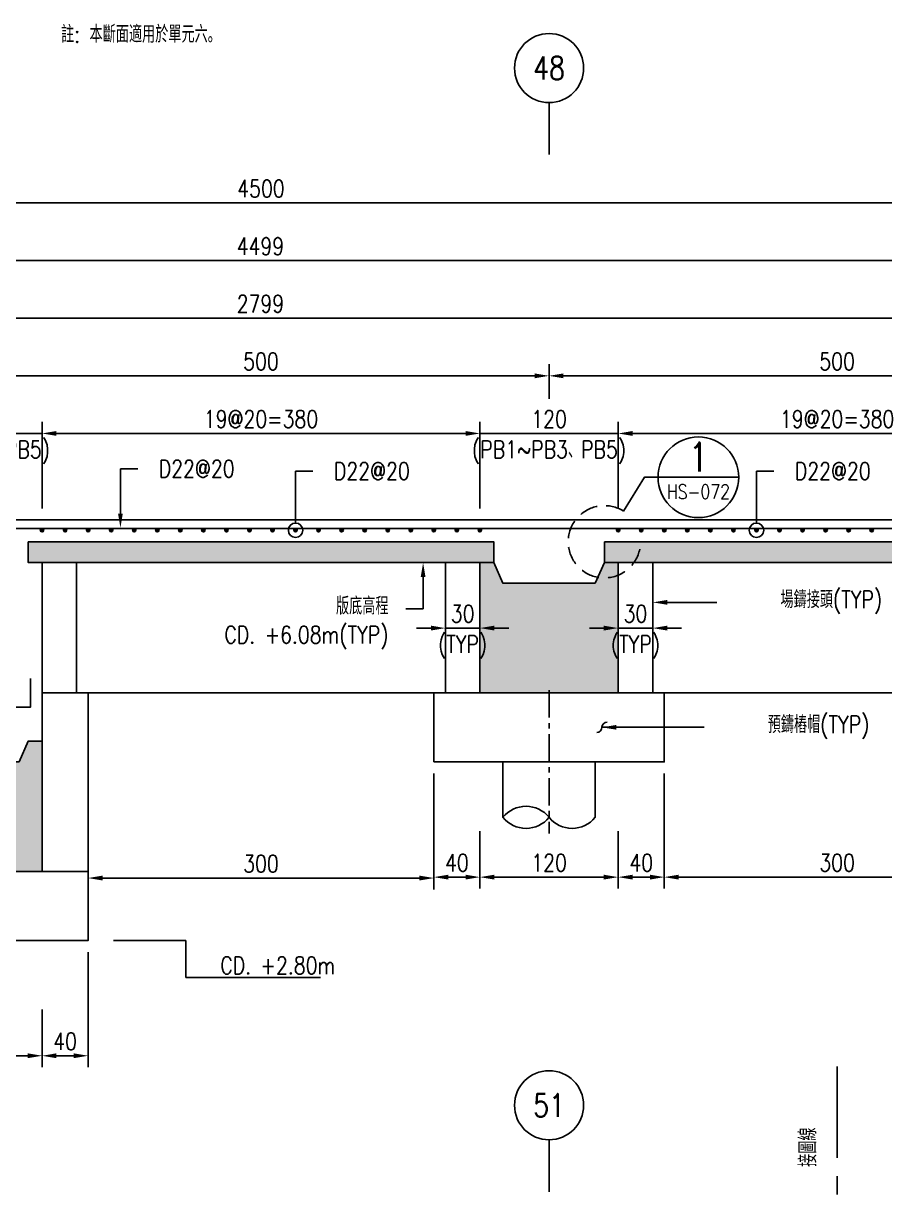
# Model space of a CAD drawing. Extents: x -791 to 13121, y -31587 to 2944.
# Drawn here: x 2209 to 2956, y -24056 to -23032 of the extents above; entities that cross this region are included whole.
import ezdxf
from ezdxf import colors
from ezdxf.entities.mleader import LeaderData, LeaderLine
from ezdxf.enums import TextEntityAlignment as Align
from ezdxf.math import Vec2, Vec3

# ---------------------------------------------------------------- set-up
doc = ezdxf.new("R2010")
doc.units = 0
doc.header["$LTSCALE"] = 0.05
for name, pattern in [('CENTER', [50.8, 31.75, -6.35, 6.35, -6.35]), ('HIDDEN', [9.525, 6.35, -3.175]), ('PHANTOM', [63.5, 31.75, -6.35, 6.35, -6.35, 6.35, -6.35])]:
    doc.linetypes.add(name, pattern=pattern)
doc.layers.get('0').update_dxf_attribs({"linetype": 'CONTINUOUS'})
doc.layers.get('Defpoints').update_dxf_attribs({"linetype": 'CONTINUOUS'})
for name, color, linetype in [('HB_0', 7, 'CONTINUOUS'), ('HB_DIM', 1, 'CONTINUOUS'), ('HB_ReBar', 3, 'CONTINUOUS'), ('HB_SYMBOLS', 7, 'CONTINUOUS'), ('HB_TXT_CTEXT', 2, 'CONTINUOUS'), ('底圖', 7, 'CONTINUOUS'), ('預鑄梁', 4, 'CONTINUOUS'), ('預鑄版_HATCH', 253, 'CONTINUOUS')]:
    doc.layers.add(name, color=color, linetype=linetype)
doc.styles.get("Standard").update_dxf_attribs({"font": 'ROMANS.shx', "width": 0.8, "bigfont": 'lchinap.shx'})
doc.dimstyles.new('50cm', dxfattribs={"dimscale": 5, "dimtxt": 3, "dimasz": 2.5, "dimexe": 2, "dimexo": 2, "dimgap": 1, "dimtad": 1, "dimdsep": 46, "dimtxsty": 'Standard', "dimcen": 0, "dimclrt": 2, "dimadec": 0, "dimazin": 0, "dimtfac": 1, "dimtix": 1, "dimtmove": 2, "dimatfit": 3, "dimfxl": 0, "dimtolj": 1, "dimtzin": 0, "dimarcsym": 0})

# ---------------------------------------------------------------- blocks, each defined once
blk = doc.blocks.new('預鑄樁帽2x2')
at = {"layer": 'HB_0'}
blk.add_lwpolyline([(-100, 0), (100, 0), (100, 60), (-100, 60)], close=True, dxfattribs=at)
blk = doc.blocks.new('PB2')
at = {"layer": 'HB_0'}
h = blk.add_hatch(color=253, dxfattribs=at)
h.dxf.hatch_style = 1
h.paths.add_polyline_path([(0, 0), (0, 113), (12, 113), (20, 95), (100, 95), (108, 113), (120, 113), (120, 0)])
at = {"layer": '預鑄梁'}
blk.add_lwpolyline([(0, 0), (0, 113), (12, 113), (20, 95), (100, 95), (108, 113), (120, 113), (120, 0), (0, 0)], dxfattribs=at)
blk = doc.blocks.new('*D2262')
at = {"layer": 'Defpoints', "color": 0}
for p in [(1690, 225), (1310, 150), (1690, 150)]:
    blk.add_point(p, dxfattribs=at)
at = {"layer": 'HB_DIM', "color": 0, "lineweight": -2}
for p, q in [((1310, 160), (1310, 235)), ((1690, 160), (1690, 235)), ((1322.5, 225), (1677.5, 225))]:
    blk.add_line(p, q, dxfattribs=at)
at = {"layer": 'HB_DIM', "color": 0}
for points in [[(1322.5, 227.1), (1322.5, 222.9), (1310, 225)], [(1677.5, 227.1), (1677.5, 222.9), (1690, 225)]]:
    blk.add_solid(points, dxfattribs=at)
at = {"layer": 'HB_DIM', "color": 2, "insert": (1500, 237.5), "char_height": 15, "attachment_point": 5}
blk.add_mtext('\\A1;19@20=380', dxfattribs=at)
blk = doc.blocks.new('PS57')
at = {"layer": '預鑄版_HATCH', "linetype": 'Continuous'}
h = blk.add_hatch(color=256, dxfattribs=at)
h.dxf.hatch_style = 2
h.paths.add_polyline_path([(0, 18), (404, 18), (404, 0), (0, 0)])
at = {"layer": 'HB_0', "color": 7, "linetype": 'Continuous'}
blk.add_lwpolyline([(0, 18), (404, 18), (404, 0), (0, 0)], close=True, dxfattribs=at)
blk = doc.blocks.new('gr_t')
at = {"layer": 'HB_SYMBOLS', "color": 4, "linetype": 'Continuous'}
blk.add_line((0, -6), (0, -15), dxfattribs=at)
blk.add_circle((0, 0), 6, dxfattribs=at)
at = {"layer": 'HB_SYMBOLS', "color": 4, "linetype": 'Continuous', "width": 0.8}
blk.add_attdef('A', text='', height=4.5, dxfattribs=at).set_placement((0, 0), align=Align.MIDDLE)
blk = doc.blocks.new('*D2231')
at = {"layer": 'Defpoints', "color": 0}
for p in [(1190, 225), (810, 150), (1190, 150)]:
    blk.add_point(p, dxfattribs=at)
at = {"layer": 'HB_DIM', "color": 0, "lineweight": -2}
for p, q in [((810, 160), (810, 235)), ((1190, 160), (1190, 235)), ((822.5, 225), (1177.5, 225))]:
    blk.add_line(p, q, dxfattribs=at)
at = {"layer": 'HB_DIM', "color": 0}
for points in [[(822.5, 227.1), (822.5, 222.9), (810, 225)], [(1177.5, 227.1), (1177.5, 222.9), (1190, 225)]]:
    blk.add_solid(points, dxfattribs=at)
at = {"layer": 'HB_DIM', "color": 2, "insert": (1000, 237.5), "char_height": 15, "attachment_point": 5}
blk.add_mtext('\\A1;19@20=380', dxfattribs=at)
blk = doc.blocks.new('ReBarPoint')
at = {"layer": 'HB_0'}
h = blk.add_hatch(color=0, dxfattribs=at)
h.dxf.hatch_style = 1
edge = h.paths.add_edge_path()
edge.add_arc((0, 0), 1.5, 0, 360)
at = {"layer": 'HB_ReBar', "color": 0}
blk.add_circle((0, 0), 1.5, dxfattribs=at)
blk = doc.blocks.new('*D2236')
at = {"layer": 'Defpoints', "color": 0}
for p in [(1190, 56.1), (1160, 30), (1190, 30)]:
    blk.add_point(p, dxfattribs=at)
at = {"layer": 'HB_DIM', "color": 0, "lineweight": -2}
for p, q in [((1160, 40), (1160, 66.1)), ((1190, 40), (1190, 66.1)), ((1147.5, 56.1), (1135, 56.1)), ((1160, 56.1), (1190, 56.1)), ((1202.5, 56.1), (1215, 56.1))]:
    blk.add_line(p, q, dxfattribs=at)
at = {"layer": 'HB_DIM', "color": 0}
for points in [[(1147.5, 58.2), (1147.5, 54), (1160, 56.1)], [(1202.5, 58.2), (1202.5, 54), (1190, 56.1)]]:
    blk.add_solid(points, dxfattribs=at)
at = {"layer": 'HB_DIM', "color": 2, "char_height": 15, "attachment_point": 5}
for s, insert in [('\\A1;30', (1175, 68.6)), ('\\A1;(TYP)', (1175, 39.6))]:
    blk.add_mtext(s, dxfattribs=dict(at, insert=insert))
blk = doc.blocks.new('*D2237')
at = {"layer": 'Defpoints', "color": 0}
for p in [(1340, 56.1), (1310, 30), (1340, 30)]:
    blk.add_point(p, dxfattribs=at)
at = {"layer": 'HB_DIM', "color": 0, "lineweight": -2}
for p, q in [((1310, 40), (1310, 66.1)), ((1340, 40), (1340, 66.1)), ((1297.5, 56.1), (1285, 56.1)), ((1310, 56.1), (1340, 56.1)), ((1352.5, 56.1), (1365, 56.1))]:
    blk.add_line(p, q, dxfattribs=at)
at = {"layer": 'HB_DIM', "color": 0}
for points in [[(1297.5, 58.2), (1297.5, 54), (1310, 56.1)], [(1352.5, 58.2), (1352.5, 54), (1340, 56.1)]]:
    blk.add_solid(points, dxfattribs=at)
at = {"layer": 'HB_DIM', "color": 2, "char_height": 15, "attachment_point": 5}
for s, insert in [('\\A1;30', (1325, 68.6)), ('\\A1;(TYP)', (1325, 39.6))]:
    blk.add_mtext(s, dxfattribs=dict(at, insert=insert))
blk = doc.blocks.new('*D2238')
at = {"layer": 'Defpoints', "color": 0}
for p in [(1350, -60), (1650, -60), (1650, -160)]:
    blk.add_point(p, dxfattribs=at)
at = {"layer": 'HB_DIM', "color": 0, "lineweight": -2}
for p, q in [((1350, -70), (1350, -170)), ((1650, -70), (1650, -170)), ((1362.5, -160), (1637.5, -160))]:
    blk.add_line(p, q, dxfattribs=at)
at = {"layer": 'HB_DIM', "color": 0}
for points in [[(1362.5, -157.9), (1362.5, -162.1), (1350, -160)], [(1637.5, -157.9), (1637.5, -162.1), (1650, -160)]]:
    blk.add_solid(points, dxfattribs=at)
at = {"layer": 'HB_DIM', "color": 2, "insert": (1500, -147.5), "char_height": 15, "attachment_point": 5}
blk.add_mtext('\\A1;300', dxfattribs=at)
blk = doc.blocks.new('*D2240')
at = {"layer": 'Defpoints', "color": 0}
for p in [(1150, -60), (850, -90), (1150, -160.8)]:
    blk.add_point(p, dxfattribs=at)
at = {"layer": 'HB_DIM', "color": 0, "lineweight": -2}
for p, q in [((1150, -70), (1150, -170.8)), ((850, -100), (850, -170.8)), ((862.5, -160.8), (1137.5, -160.8))]:
    blk.add_line(p, q, dxfattribs=at)
at = {"layer": 'HB_DIM', "color": 0}
for points in [[(862.5, -158.7), (862.5, -162.9), (850, -160.8)], [(1137.5, -158.7), (1137.5, -162.9), (1150, -160.8)]]:
    blk.add_solid(points, dxfattribs=at)
at = {"layer": 'HB_DIM', "color": 2, "insert": (1000, -148.3), "char_height": 15, "attachment_point": 5}
blk.add_mtext('\\A1;300', dxfattribs=at)
blk = doc.blocks.new('*D2244')
at = {"layer": 'Defpoints', "color": 0}
for p in [(0, 425), (0, 425), (2000, 375.1)]:
    blk.add_point(p, dxfattribs=at)
at = {"layer": 'HB_DIM', "color": 0, "lineweight": -2}
for p, q in [((2000, 385.1), (2000, 435)), ((1987.5, 425), (12.5, 425))]:
    blk.add_line(p, q, dxfattribs=at)
at = {"layer": 'HB_DIM', "color": 0}
for points in [[(12.5, 427.1), (12.5, 422.9), (0, 425)], [(1987.5, 427.1), (1987.5, 422.9), (2000, 425)]]:
    blk.add_solid(points, dxfattribs=at)
at = {"layer": 'HB_DIM', "color": 2, "insert": (1000, 437.5), "char_height": 15, "attachment_point": 5}
blk.add_mtext('\\A1;4500', dxfattribs=at)
blk = doc.blocks.new('*D2245')
at = {"layer": 'Defpoints', "color": 0}
for p in [(0, 375), (0, 375), (1999, 275.1)]:
    blk.add_point(p, dxfattribs=at)
at = {"layer": 'HB_DIM', "color": 0, "lineweight": -2}
for p, q in [((1999, 285.1), (1999, 385)), ((1986.5, 375), (12.5, 375))]:
    blk.add_line(p, q, dxfattribs=at)
at = {"layer": 'HB_DIM', "color": 0}
for points in [[(12.5, 377.1), (12.5, 372.9), (0, 375)], [(1986.5, 377.1), (1986.5, 372.9), (1999, 375)]]:
    blk.add_solid(points, dxfattribs=at)
at = {"layer": 'HB_DIM', "color": 2, "insert": (999.5, 387.5), "char_height": 15, "attachment_point": 5}
blk.add_mtext('\\A1;4499', dxfattribs=at)
blk = doc.blocks.new('_DotBlank')
at = {"color": 0, "linetype": 'ByBlock', "lineweight": -2}
blk.add_line((-0.5, 0), (-1, 0), dxfattribs=at)
blk.add_circle((0, 0), 0.5, dxfattribs=at)
blk = doc.blocks.new('*D2246')
at = {"layer": 'Defpoints', "color": 0}
for p in [(0, 325), (0, 275), (1999, 150)]:
    blk.add_point(p, dxfattribs=at)
at = {"layer": 'HB_DIM', "color": 0, "lineweight": -2}
for p, q in [((1999, 160), (1999, 335)), ((1986.5, 325), (12.5, 325))]:
    blk.add_line(p, q, dxfattribs=at)
at = {"layer": 'HB_DIM', "color": 0}
for points in [[(12.5, 327.1), (12.5, 322.9), (0, 325)], [(1986.5, 327.1), (1986.5, 322.9), (1999, 325)]]:
    blk.add_solid(points, dxfattribs=at)
at = {"layer": 'HB_DIM', "color": 2, "insert": (999.5, 337.5), "char_height": 15, "attachment_point": 5}
blk.add_mtext('\\A1;2799', dxfattribs=at)
blk = doc.blocks.new('_None')
blk = doc.blocks.new('*D2248')
at = {"layer": 'Defpoints', "color": 0}
for p in [(1250, 275), (1250, 245), (1750, 245)]:
    blk.add_point(p, dxfattribs=at)
at = {"layer": 'HB_DIM', "color": 0, "lineweight": -2}
for p, q in [((1250, 255), (1250, 285)), ((1750, 255), (1750, 285)), ((1737.5, 275), (1262.5, 275))]:
    blk.add_line(p, q, dxfattribs=at)
at = {"layer": 'HB_DIM', "color": 0}
for points in [[(1262.5, 277.1), (1262.5, 272.9), (1250, 275)], [(1737.5, 277.1), (1737.5, 272.9), (1750, 275)]]:
    blk.add_solid(points, dxfattribs=at)
at = {"layer": 'HB_DIM', "color": 2, "insert": (1500, 287.5), "char_height": 15, "attachment_point": 5}
blk.add_mtext('\\A1;500', dxfattribs=at)
blk = doc.blocks.new('*D2249')
at = {"layer": 'Defpoints', "color": 0}
for p in [(750, 275), (750, 245), (1250, 245)]:
    blk.add_point(p, dxfattribs=at)
at = {"layer": 'HB_DIM', "color": 0, "lineweight": -2}
for p, q in [((750, 255), (750, 285)), ((1250, 255), (1250, 285)), ((1237.5, 275), (762.5, 275))]:
    blk.add_line(p, q, dxfattribs=at)
at = {"layer": 'HB_DIM', "color": 0}
for points in [[(762.5, 277.1), (762.5, 272.9), (750, 275)], [(1237.5, 277.1), (1237.5, 272.9), (1250, 275)]]:
    blk.add_solid(points, dxfattribs=at)
at = {"layer": 'HB_DIM', "color": 2, "insert": (1000, 287.5), "char_height": 15, "attachment_point": 5}
blk.add_mtext('\\A1;500', dxfattribs=at)
blk = doc.blocks.new('*D2253')
at = {"layer": 'Defpoints', "color": 0}
for p in [(690, 225), (690, 150), (810, 150)]:
    blk.add_point(p, dxfattribs=at)
at = {"layer": 'HB_DIM', "color": 0, "lineweight": -2}
for p, q in [((690, 160), (690, 235)), ((810, 160), (810, 235)), ((677.5, 225), (665, 225)), ((810, 225), (690, 225)), ((822.5, 225), (835, 225))]:
    blk.add_line(p, q, dxfattribs=at)
at = {"layer": 'HB_DIM', "color": 0}
for points in [[(677.5, 227.1), (677.5, 222.9), (690, 225)], [(822.5, 227.1), (822.5, 222.9), (810, 225)]]:
    blk.add_solid(points, dxfattribs=at)
at = {"layer": 'HB_DIM', "color": 2, "char_height": 15, "attachment_point": 5}
for s, insert in [('\\A1;120', (750, 237.5)), ('\\A1;(PB1~PB3、PB5)', (750, 208.6))]:
    blk.add_mtext(s, dxfattribs=dict(at, insert=insert))
blk = doc.blocks.new('*D2254')
at = {"layer": 'Defpoints', "color": 0}
for p in [(1190, 225), (1190, 150), (1310, 150)]:
    blk.add_point(p, dxfattribs=at)
at = {"layer": 'HB_DIM', "color": 0, "lineweight": -2}
for p, q in [((1190, 160), (1190, 235)), ((1310, 160), (1310, 235)), ((1177.5, 225), (1165, 225)), ((1310, 225), (1190, 225)), ((1322.5, 225), (1335, 225))]:
    blk.add_line(p, q, dxfattribs=at)
at = {"layer": 'HB_DIM', "color": 0}
for points in [[(1177.5, 227.1), (1177.5, 222.9), (1190, 225)], [(1322.5, 227.1), (1322.5, 222.9), (1310, 225)]]:
    blk.add_solid(points, dxfattribs=at)
at = {"layer": 'HB_DIM', "color": 2, "char_height": 15, "attachment_point": 5}
for s, insert in [('\\A1;120', (1250, 237.5)), ('\\A1;(PB1~PB3、PB5)', (1250, 208.6))]:
    blk.add_mtext(s, dxfattribs=dict(at, insert=insert))
blk = doc.blocks.new('80cm直樁')
at = {"layer": 'HB_0', "linetype": 'Continuous'}
for p, q in [((-40, -48.1), (-40, 0)), ((40, -48.1), (40, 0))]:
    blk.add_line(p, q, dxfattribs=at)
for points in [[(-40, -48.1, -0.48), (0, -48.1, 0.48), (40, -48.1, 0.48)], [(-40, -48.1, 0.48), (0, -48.1, 0.48)]]:
    blk.add_lwpolyline(points, format="xyb", dxfattribs=at)
at = {"layer": 'HB_DIM', "color": 1, "linetype": 'CENTER', "ltscale": 15}
blk.add_line((0, 62.2), (0, -62.2), dxfattribs=at)
blk = doc.blocks.new('*D2256')
at = {"layer": 'Defpoints', "color": 0}
for p in [(690, -265), (810, -265), (810, -315)]:
    blk.add_point(p, dxfattribs=at)
at = {"layer": 'HB_DIM', "color": 0, "lineweight": -2}
for p, q in [((690, -275), (690, -325)), ((810, -275), (810, -325)), ((702.5, -315), (797.5, -315))]:
    blk.add_line(p, q, dxfattribs=at)
at = {"layer": 'HB_DIM', "color": 0}
for points in [[(702.5, -312.9), (702.5, -317.1), (690, -315)], [(797.5, -312.9), (797.5, -317.1), (810, -315)]]:
    blk.add_solid(points, dxfattribs=at)
at = {"layer": 'HB_DIM', "color": 2, "insert": (750, -302.5), "char_height": 15, "attachment_point": 5}
blk.add_mtext('\\A1;120', dxfattribs=at)
blk = doc.blocks.new('*D2263')
at = {"layer": 'Defpoints', "color": 0}
for p in [(850, -215), (810, -265), (810, -315)]:
    blk.add_point(p, dxfattribs=at)
at = {"layer": 'HB_DIM', "color": 0, "lineweight": -2}
for p, q in [((850, -225), (850, -325)), ((810, -275), (810, -325)), ((837.5, -315), (822.5, -315))]:
    blk.add_line(p, q, dxfattribs=at)
at = {"layer": 'HB_DIM', "color": 0}
for points in [[(822.5, -312.9), (822.5, -317.1), (810, -315)], [(837.5, -312.9), (837.5, -317.1), (850, -315)]]:
    blk.add_solid(points, dxfattribs=at)
at = {"layer": 'HB_DIM', "color": 2, "insert": (830, -302.5), "char_height": 15, "attachment_point": 5}
blk.add_mtext('\\A1;40', dxfattribs=at)
blk = doc.blocks.new('*D2265')
at = {"layer": 'Defpoints', "color": 0}
for p in [(1190, -110), (1310, -110), (1310, -160)]:
    blk.add_point(p, dxfattribs=at)
at = {"layer": 'HB_DIM', "color": 0, "lineweight": -2}
for p, q in [((1190, -120), (1190, -170)), ((1310, -120), (1310, -170)), ((1202.5, -160), (1297.5, -160))]:
    blk.add_line(p, q, dxfattribs=at)
at = {"layer": 'HB_DIM', "color": 0}
for points in [[(1202.5, -157.9), (1202.5, -162.1), (1190, -160)], [(1297.5, -157.9), (1297.5, -162.1), (1310, -160)]]:
    blk.add_solid(points, dxfattribs=at)
at = {"layer": 'HB_DIM', "color": 2, "insert": (1250, -147.5), "char_height": 15, "attachment_point": 5}
blk.add_mtext('\\A1;120', dxfattribs=at)
blk = doc.blocks.new('*D2266')
at = {"layer": 'Defpoints', "color": 0}
for p in [(1350, -60), (1310, -110), (1310, -160)]:
    blk.add_point(p, dxfattribs=at)
at = {"layer": 'HB_DIM', "color": 0, "lineweight": -2}
for p, q in [((1350, -70), (1350, -170)), ((1310, -120), (1310, -170)), ((1337.5, -160), (1322.5, -160))]:
    blk.add_line(p, q, dxfattribs=at)
at = {"layer": 'HB_DIM', "color": 0}
for points in [[(1322.5, -157.9), (1322.5, -162.1), (1310, -160)], [(1337.5, -157.9), (1337.5, -162.1), (1350, -160)]]:
    blk.add_solid(points, dxfattribs=at)
at = {"layer": 'HB_DIM', "color": 2, "insert": (1330, -147.5), "char_height": 15, "attachment_point": 5}
blk.add_mtext('\\A1;40', dxfattribs=at)
blk = doc.blocks.new('*D2267')
at = {"layer": 'Defpoints', "color": 0}
for p in [(1150, -60), (1190, -110), (1150, -160)]:
    blk.add_point(p, dxfattribs=at)
at = {"layer": 'HB_DIM', "color": 0, "lineweight": -2}
for p, q in [((1150, -70), (1150, -170)), ((1190, -120), (1190, -170)), ((1177.5, -160), (1162.5, -160))]:
    blk.add_line(p, q, dxfattribs=at)
at = {"layer": 'HB_DIM', "color": 0}
for points in [[(1162.5, -157.9), (1162.5, -162.1), (1150, -160)], [(1177.5, -157.9), (1177.5, -162.1), (1190, -160)]]:
    blk.add_solid(points, dxfattribs=at)
at = {"layer": 'HB_DIM', "color": 2, "insert": (1170, -147.5), "char_height": 15, "attachment_point": 5}
blk.add_mtext('\\A1;40', dxfattribs=at)
blk = doc.blocks.new('斷面圖P左')
at = {"layer": 'HB_DIM', "color": 4, "linetype": 'PHANTOM', "ltscale": 50}
blk.add_line((0, 575.713), (0, -295.713), dxfattribs=at)
at = {"layer": '底圖'}
ref = blk.add_blockref('gr_t', (-250, 542.059), dxfattribs=dict(at, xscale=5, yscale=5, zscale=5))
ref.add_attrib('A', '51', dxfattribs={"layer": 'HB_SYMBOLS', "color": 4, "linetype": 'Continuous', "height": 20, "width": 0.8}).set_placement((-250, 542.059), align=Align.MIDDLE)
at = {"layer": 'HB_TXT_CTEXT', "linetype": 'Continuous', "width": 0.8}
blk.add_text('接圖線', height=15, rotation=90, dxfattribs=at).set_placement((-26.189, 505.648, 0), align=Align.MIDDLE)
blk = doc.blocks.new('CA')
at = {"layer": 'HB_SYMBOLS', "color": 3, "linetype": 'Continuous'}
blk.add_line((0, 0), (14, 0), dxfattribs=at)
at = {"layer": 'HB_SYMBOLS', "color": 4, "linetype": 'Continuous'}
blk.add_circle((7, 0), 7, dxfattribs=at)
at = {"layer": 'HB_SYMBOLS', "color": 3, "linetype": 'Continuous', "width": 0.8}
blk.add_attdef('A', text='', height=5, dxfattribs=at).set_placement((7, 3.5), align=Align.MIDDLE)
at = {"layer": 'HB_SYMBOLS', "color": 1, "linetype": 'Continuous', "width": 0.8}
blk.add_attdef('HB2002', text='', height=2.5, dxfattribs=at).set_placement((7, -2.5), align=Align.MIDDLE)
blk = doc.blocks.new('斷面圖P右')
at = {"layer": 'HB_0', "color": 252}
for p, q in [((840, 113), (840, 0)), ((1160, 113), (1160, 0)), ((1340, 113), (1340, 0))]:
    blk.add_line(p, q, dxfattribs=at)
at = {"layer": 'HB_0', "color": 4}
blk.add_lwpolyline([(0, 113), (190, 113), (190, -155), (310, -155), (310, -42), (690, -42), (690, -155), (810, -155), (810, 113), (1190, 113), (1190, 0), (1310, 0), (1310, 113), (1690, 113), (1690, 0), (1810, 0), (1810, 113), (1999, 113), (1999, 150), (0, 150)], dxfattribs=at)
at = {"layer": 'HB_0'}
for points in [[(1999, 113), (1999, 0), (810, 0)], [(850, -155), (850, 0)]]:
    blk.add_lwpolyline(points, dxfattribs=at)
at = {"layer": 'HB_ReBar'}
for points in [[(1990, 142.5), (702.5, 142.5)], [(200, 12.5), (200, -12.5), (800, -12.5), (800, 12.5)]]:
    blk.add_lwpolyline(points, dxfattribs=at)
at = {"layer": 'HB_0'}
for name, p in [('PS57', (798, 113)), ('PS57', (1298, 113)), ('PB2', (1190, 0)), ('預鑄樁帽2x2', (1250, -60)), ('80cm直樁', (1250, -60)), ('PB2', (690, -155)), ('預鑄樁帽2x2', (750, -215))]:
    blk.add_blockref(name, p, dxfattribs=at)
at = {"layer": 'HB_ReBar'}
for p in [(810, 141), (830, 141), (850, 141), (870, 141), (890, 141), (910, 141), (930, 141), (950, 141), (970, 141), (990, 141), (1010, 141), (1030, 141), (1050, 141), (1070, 141), (1090, 141), (1110, 141), (1130, 141), (1150, 141), (1170, 141), (1190, 141), (1310, 141), (1330, 141), (1350, 141), (1370, 141), (1390, 141), (1410, 141), (1430, 141), (1450, 141), (1470, 141), (1490, 141), (1510, 141), (1530, 141)]:
    blk.add_blockref('ReBarPoint', p, dxfattribs=at)
at = {"layer": '底圖'}
ref = blk.add_blockref('gr_t', (1250, 542.059), dxfattribs=dict(at, xscale=5, yscale=5, zscale=5))
ref.add_attrib('A', '48', dxfattribs={"layer": 'HB_SYMBOLS', "color": 4, "linetype": 'Continuous', "height": 20, "width": 0.8}).set_placement((1250, 542.059), align=Align.MIDDLE)
at = {"layer": 'HB_DIM'}
for base, p1, p2, text, picture, middle in [((0, 425), (2000, 375.108), (0, 425), '4500', '*D2244', (1000, 437.5)), ((0, 375), (1999, 275.108), (0, 375), '4499', '*D2245', (999.5, 387.5)), ((1190, 225), (810, 150), (1190, 150), '19@20=<>', '*D2231', (1000, 237.5)), ((1690, 225), (1310, 150), (1690, 150), '19@20=<>', '*D2262', (1500, 237.5)), ((1190, 56.078), (1160, 30), (1190, 30), '<>\\X(TYP)', '*D2236', (1175, 56.078)), ((1340, 56.078), (1310, 30), (1340, 30), '<>\\X(TYP)', '*D2237', (1325, 56.078))]:
    dim = blk.add_linear_dim(base=base, p1=p1, p2=p2, text=text, dimstyle='50cm', dxfattribs=at)
    dim.commit()
    dim.dimension.update_dxf_attribs({"geometry": picture, "text_midpoint": middle})
dim = blk.add_linear_dim(base=(0, 325), p1=(1999, 150), p2=(0, 275), angle=180, text='2799', dimstyle='50cm', override={"dimse2": 1}, dxfattribs=at)
dim.commit()
dim.dimension.update_dxf_attribs({"geometry": '*D2246', "text_midpoint": (999.5, 337.5)})
for base, p1, p2, picture, middle in [((750, 275), (1250, 245), (750, 245), '*D2249', (1000, 287.5)), ((1250, 275), (1750, 245), (1250, 245), '*D2248', (1500, 287.5)), ((1150, -160.811), (850, -90), (1150, -60), '*D2240', (1000, -148.311)), ((1150, -160), (1190, -110), (1150, -60), '*D2267', (1170, -147.5)), ((1310, -160), (1350, -60), (1310, -110), '*D2266', (1330, -147.5)), ((1650, -160), (1350, -60), (1650, -60), '*D2238', (1500, -147.5)), ((1310, -160), (1190, -110), (1310, -110), '*D2265', (1250, -147.5)), ((810, -315), (850, -215), (810, -265), '*D2263', (830, -302.5)), ((810, -315), (690, -265), (810, -265), '*D2256', (750, -302.5))]:
    dim = blk.add_linear_dim(base=base, p1=p1, p2=p2, dimstyle='50cm', dxfattribs=at)
    dim.commit()
    dim.dimension.update_dxf_attribs({"geometry": picture, "text_midpoint": middle})
for base, p1, p2, picture, middle in [((690, 225), (810, 150), (690, 150), '*D2253', (750, 225)), ((1190, 225), (1310, 150), (1190, 150), '*D2254', (1250, 225))]:
    dim = blk.add_linear_dim(base=base, p1=p1, p2=p2, angle=180, text='<>\\X(PB1~PB3、PB5)', dimstyle='50cm', dxfattribs=at)
    dim.commit()
    dim.dimension.update_dxf_attribs({"geometry": picture, "text_midpoint": middle})
blk.add_leader([(1295.886, -30), (1384.678, -30)], dimstyle='50cm', override={"dimgap": 1, "dimtad": 0, "dimldrblk": 'Integral'}, dxfattribs=at)
ml = blk.add_multileader_mtext('Standard', dxfattribs=at)
ml.set_content('D22@20', color=2)
ml.set_leader_properties(color=1)
ml.build(insert=Vec2(0, 0))
ml.multileader.update_dxf_attribs({"dogleg_length": 3, "arrow_head_size": 12.5, "scale": 5})
ctx = ml.context
ctx.base_point, ctx.scale, ctx.char_height, ctx.arrow_head_size, ctx.landing_gap_size, ctx.plane_origin = Vec3(893.005, 194.417), 5, 15, 12.5, 15, Vec3(878.005, 143.024)
ctx.text_align_type = 2
notes = []
notes.append((ctx, [(0, (1, 1, 0), (878.005, 194.417), (1, 0), 15, [(0, [(878.005, 143.024)], 0, [])])]))
ctx.mtext.insert, ctx.mtext.alignment, ctx.mtext.flow_direction = Vec3(977.148, 201.917), 3, 5
ml = blk.add_multileader_mtext('Standard', dxfattribs=at)
ml.set_content('D22@20', color=2)
ml.set_leader_properties(color=1)
ml.set_arrow_properties(name='DOTBLANK')
ml.build(insert=Vec2(0, 0))
ml.multileader.update_dxf_attribs({"dogleg_length": 3, "arrow_head_size": 12.5, "scale": 5})
ctx = ml.context
ctx.base_point, ctx.scale, ctx.char_height, ctx.arrow_head_size, ctx.landing_gap_size, ctx.plane_origin = Vec3(1045, 192.393), 5, 15, 12.5, 15, Vec3(1030, 141)
ctx.text_align_type = 2
notes.append((ctx, [(0, (1, 1, 0), (1030, 192.393), (1, 0), 15, [(0, [(1030, 141)], 0, [])])]))
ctx.mtext.insert, ctx.mtext.alignment, ctx.mtext.flow_direction = Vec3(1129.143, 199.893), 3, 5
ml = blk.add_multileader_mtext('Standard', dxfattribs=at)
ml.set_content('D22@20', color=2)
ml.set_leader_properties(color=1)
ml.set_arrow_properties(name='DOTBLANK')
ml.build(insert=Vec2(0, 0))
ml.multileader.update_dxf_attribs({"dogleg_length": 3, "arrow_head_size": 12.5, "scale": 5})
ctx = ml.context
ctx.base_point, ctx.scale, ctx.char_height, ctx.arrow_head_size, ctx.landing_gap_size, ctx.plane_origin = Vec3(1445, 192.393), 5, 15, 12.5, 15, Vec3(1430, 141)
ctx.text_align_type = 2
notes.append((ctx, [(0, (1, 1, 0), (1430, 192.393), (1, 0), 15, [(0, [(1430, 141)], 0, [])])]))
ctx.mtext.insert, ctx.mtext.alignment, ctx.mtext.flow_direction = Vec3(1529.143, 199.893), 3, 5
ml = blk.add_multileader_mtext('Standard', dxfattribs=at)
ml.set_content('版底高程\\PCD. +6.08m(TYP)', color=2)
ml.set_leader_properties(color=1)
ml.build(insert=Vec2(0, 0))
ml.multileader.update_dxf_attribs({"dogleg_length": 3, "arrow_head_size": 12.5, "scale": 5})
ctx = ml.context
ctx.base_point, ctx.scale, ctx.char_height, ctx.arrow_head_size, ctx.landing_gap_size, ctx.plane_origin = Vec3(938.559, 72.841), 5, 15, 12.5, 15, Vec3(1140.702, 117.001)
ctx.text_align_type = 2
notes.append((ctx, [(0, (1, 1, 0), (1140.702, 72.841), (-1, 0), 15, [(0, [(1140.702, 113)], 0, [])])]))
ctx.mtext.insert, ctx.mtext.alignment, ctx.mtext.flow_direction = Vec3(1110.702, 82.841), 3, 5
ml = blk.add_multileader_mtext('Standard', dxfattribs=at)
ml.set_content('場鑄接頭(TYP)', color=2)
ml.set_leader_properties(color=1)
ml.build(insert=Vec2(0, 0))
ml.multileader.update_dxf_attribs({"dogleg_length": 3, "arrow_head_size": 12.5, "scale": 5})
ctx = ml.context
ctx.base_point, ctx.scale, ctx.char_height, ctx.arrow_head_size, ctx.landing_gap_size, ctx.plane_origin = Vec3(1395.717, 78.43), 5, 15, 12.5, 15, Vec3(1540, 78.43)
ctx.text_align_type = 2
notes.append((ctx, [(0, (1, 1, 0), (1380.717, 78.43), (1, 0), 15, [(0, [(1340, 78.43)], 0, [])])]))
ctx.mtext.insert, ctx.mtext.alignment, ctx.mtext.flow_direction = Vec3(1539.11, 88.43), 3, 5
ml = blk.add_multileader_mtext('Standard', dxfattribs=at)
ml.set_content('預鑄樁帽(TYP)', color=2)
ml.set_leader_properties(color=1)
ml.build(insert=Vec2(0, 0))
ml.multileader.update_dxf_attribs({"dogleg_length": 3, "arrow_head_size": 12.5, "scale": 5})
ctx = ml.context
ctx.base_point, ctx.scale, ctx.char_height, ctx.arrow_head_size, ctx.landing_gap_size, ctx.plane_origin = Vec3(1384.678, -30), 5, 15, 12.5, 15, Vec3(1317.095, -60)
ctx.text_align_type = 2
notes.append((ctx, [(0, (1, 1, 0), (1369.678, -30), (1, 0), 15, [(0, [(1295.886, -30)], 0, [])])]))
ctx.mtext.insert, ctx.mtext.alignment, ctx.mtext.flow_direction = Vec3(1528.07, -20), 3, 5
ml = blk.add_multileader_mtext('Standard', dxfattribs=at)
ml.set_content('CD. +2.80m', color=2)
ml.set_leader_properties(color=1)
ml.set_arrow_properties(name='NONE')
ml.build(insert=Vec2(0, 0))
ml.multileader.update_dxf_attribs({"text_left_attachment_type": 5, "text_right_attachment_type": 5, "dogleg_length": 3, "arrow_head_size": 12.5, "scale": 5})
ctx = ml.context
ctx.base_point, ctx.scale, ctx.char_height, ctx.arrow_head_size, ctx.landing_gap_size, ctx.plane_origin = Vec3(949.693, -247.099), 5, 15, 12.5, 15, Vec3(716.504, -215)
ctx.left_attachment, ctx.right_attachment = 5, 5
notes.append((ctx, [(0, (1, 1, 0), (934.693, -247.099), (1, 0), 15, [(0, [(871.994, -215), (934.693, -215)], 0, [])])]))
ctx.mtext.insert, ctx.mtext.flow_direction = Vec3(964.693, -229.099), 5
for ctx, leaders in notes:
    for number, flags, end, landing, length, lines in leaders:
        leader = LeaderData()
        leader.index, (leader.has_last_leader_line, leader.has_dogleg_vector, leader.attachment_direction) = number, flags
        leader.last_leader_point, leader.dogleg_vector, leader.dogleg_length = Vec3(end), Vec3(landing), length
        for number, points, colour, breaks in lines:
            line = LeaderLine()
            line.index, line.vertices, line.color, line.breaks = number, Vec3.list(points), colors.encode_raw_color(colour), breaks
            leader.lines.append(line)
        ctx.leaders.append(leader)

msp = doc.modelspace()

# ---------------------------------------------------------------- linework, layer by layer
at = {"layer": 'HB_DIM', "color": 1, "linetype": 'Continuous'}
msp.add_lwpolyline([(2729.516, -23454.844), (2747.697, -23425.5), (2759.641, -23425.5)], dxfattribs=at)
at = {"layer": 'HB_DIM', "color": 1, "linetype": 'HIDDEN', "ltscale": 50}
msp.add_arc((2713, -23481.5), 31.357, 58.217937, 360, dxfattribs=at)

# ---------------------------------------------------------------- block references
at = {"layer": 'HB_0', "color": 4}
for name, p in [('斷面圖P右', (1415, -23612.5)), ('斷面圖P左', (2915, -24512.5))]:
    msp.add_blockref(name, p, dxfattribs=at)
at = {"layer": 'HB_TXT_CTEXT', "linetype": 'Continuous', "xscale": 5.000000004656613, "yscale": 5.000000004656613, "zscale": 5.000000004656613}
msp.add_blockref('CA', (2759.641, -23425.5), dxfattribs=at).add_auto_attribs({'HB2002': 'HS-072', 'A': '1'})

# ---------------------------------------------------------------- texts
at = {"layer": 'HB_0', "color": 2, "linetype": 'Continuous', "width": 0.8}
msp.add_text('註: 本斷面適用於單元六。', height=15, dxfattribs=at).set_placement((2241.428, -23041.033), align=Align.MIDDLE_LEFT)

doc.saveas('drawing.dxf')
